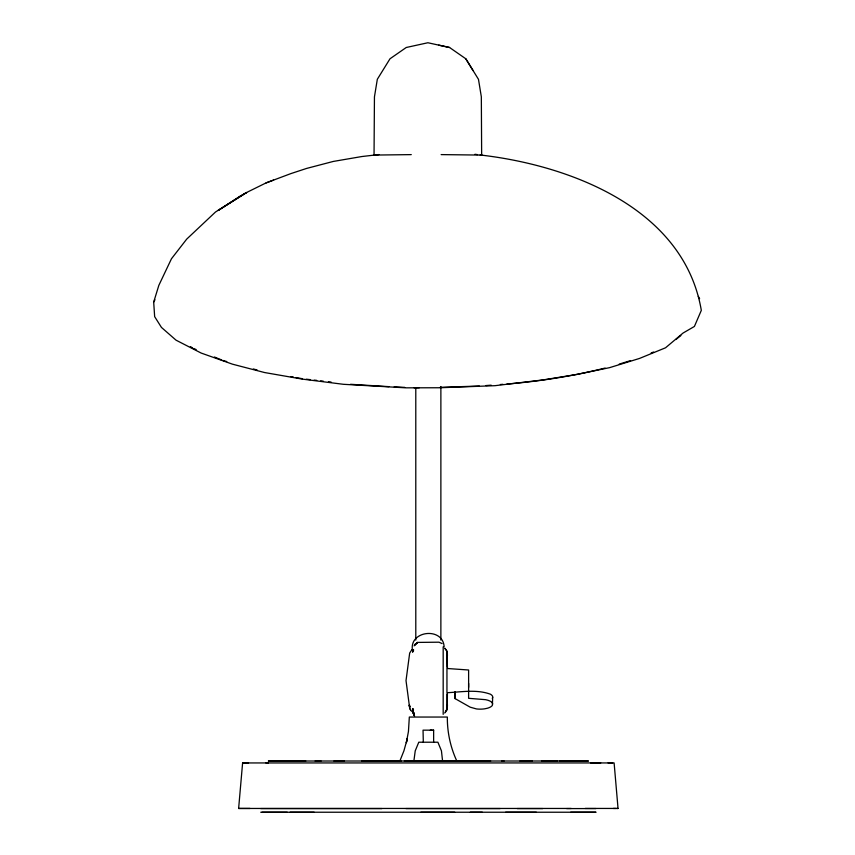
<?xml version="1.0" encoding="UTF-8"?>
<svg xmlns="http://www.w3.org/2000/svg" width="855" height="855" viewBox="0 0 855 855"><rect width="100%" height="100%" fill="white"/><g stroke="black" fill="none" stroke-linecap="round" stroke-linejoin="round"><path stroke-width="1.28" d="M412.538 650.794C408.455 630.541 443.018 626.555 444.13 646.786M433.635 742.215L433.635 730.159L423.043 730.159L423.31 742.215M440.87 640.074L440.881 386.524M492.726 704.092A12.547 4.98 0 0 0 485.619 699.679L468.615 698.311L468.615 669.999L446.951 668.482L446.951 692.721C461.262 692.037 476.524 689.151 490.343 694.175A12.547 4.98 0 0 1 492.683 696.697L492.384 705.322A12.547 4.98 0 0 1 487.318 708.261L484.571 708.838A12.547 4.98 0 0 1 476.417 708.923L470.175 707.171L455.117 698.631L455.117 692.272M468.615 687.367L468.615 683.402M415.787 387.775L415.797 640.074M374.041 155.118L374.447 96.872L377.322 79.291L389.998 58.781L406.243 47.495L427.895 42.75L449.559 47.495L465.804 58.781L478.479 79.333L481.333 96.807L481.654 155.129M447.4 654.385L447.047 651.638L444.76 648.154L446.096 649.789M571.183 808.456L238.631 808.456L242.606 762.949L415.316 762.938L614.114 762.938L618.037 808.456L616.947 808.456M480.147 154.979C570.948 165.346 684.086 208.706 701.314 310.376L694.41 326.45L683.049 333.044L665.532 347.793L639.497 358.448L609.636 367.639L577.061 374.415L542.904 379.941L494.992 385.68L439.769 387.753L406.04 387.839L343.411 384.301L302.424 379.128L264.548 372.534L232.442 364.166L201.149 353.051L176.034 340.172L161.456 327.422L154.659 316.66L153.686 302.114L158.838 285.356L171.47 258.744L186.711 239.111L215.503 212.008L246.614 192.493L266.044 182.917L290.775 173.64L306.582 168.435L333.268 161.445L361.825 156.54L379 154.552M444.76 713.038L447.315 708.474L447.4 693.854M446.631 710.473L447.315 708.474L445.466 712.226M492.288 698.385L492.715 697.327M399.862 761.014L403.934 750.786L407.322 738.57L406.349 742.739L408.444 731.474L409.331 717.046L447.336 717.046C447.197 732.169 450.457 747.291 456.816 761.014M153.686 302.114L154.958 299.784M414.087 645.878L417.539 642.415L438.946 642.191L442.088 643.569M414.579 645.098L417.539 642.415L414.579 644.959L415.188 644.178M413.542 649.49L412.634 650.815L413.467 649.928M411.843 649.725L409.673 653.06L406.018 680.601L409.673 708.111L411.127 710.772L413.467 712.471L414.087 715.357L413.467 712.471L412.634 711.926L414.087 715.218L413.467 712.471L412.634 712.055M680.869 335.523L675.942 339.521M266.044 182.917L273.579 180.074M630.573 360.596L619.234 364.112M651.179 352.933L653.605 352.025M605.116 368.056C572.925 376.093 539.943 381.351 506.876 384.034M373.881 155.076L411.276 154.616M479.377 386.033L440.197 387.336M485.929 385.562L491.165 385.178M500.335 384.504L502.954 384.323M414.098 387.828L419.313 387.732M260.732 808.573L381.896 808.584M238.631 808.456L250.023 808.456M433.047 730.159L433.635 730.159M262.004 812.239L287.259 812.239M401.113 761.025L361.847 761.014M242.606 762.949L248.559 762.949M420.852 812.239L454.7 812.239M305.769 761.014L273.878 761.014M315.164 761.014L413.339 761.014M442.003 761.014L413.873 761.014L415.231 750.85L418.779 742.215L437.899 742.215L441.437 750.84L442.58 761.014M443.328 761.014L490.663 761.025M501.853 761.014L532.163 761.014M541.514 761.014L588.229 761.014L559.619 761.014M321.02 761.014L268.32 761.046L273.589 761.014M504.044 761.014L404.308 761.014M557.631 761.014L519.968 761.014M265.926 762.938L268.374 762.938M590.741 762.938L600.712 762.938M608.119 762.949L612.682 762.949M595.946 808.573L566.63 808.584M616.156 808.445L585.205 808.435M405.922 808.573L500.143 808.573M517.222 808.573L542.722 808.573M260.732 812.239L314.159 812.25M505.626 812.239L536.331 812.239M441.137 154.605L481.878 155.086M430.289 730.159L431.903 730.159M333.995 761.014L344.469 761.025M618.037 808.456L613.345 808.445M570.68 812.239L596.063 812.229L290.048 812.229M470.303 812.229L482.316 812.239M388.865 386.642L350.539 384.29M394.176 386.888L404.8 387.39M306.346 379.193L310.247 379.641M314.148 380.09L316.745 380.39M320.646 380.838L323.243 381.138M328.438 381.736L331.045 382.035M474.963 154.274L477.56 154.627M290.786 376.585L293.383 377.066M295.969 377.547L302.446 378.733M438.733 45.123L449.559 47.495M222.931 360.479L226.735 361.547M253.369 368.975L257.173 370.033M193.743 348.573L196.18 349.567M214.423 357.005L221.723 359.987M190.387 346.617L192.621 347.921M465.804 58.781L473.104 70.634M698.311 296.386L699.625 298.694M410.026 709.084L410.507 709.939M413.745 714.385L414.579 716.212M414.087 715.218L413.542 713.316M447.432 655.496L447.315 653.69L447.4 655.293M447.4 706.903L447.047 709.565L446.951 693.918M447.4 704.563L447.432 706.155M455.117 691.556L455.117 698.631M447.432 668.204L447.047 651.638L446.951 667.263M443.179 646.829L443.179 714.374M413.542 650.698L412.634 651.97L413.542 650.698M239.635 196.468L218.164 210.448L246.614 192.493L239.635 196.468M413.467 712.204L412.634 711.531L413.745 714.107L412.634 710.847L413.745 713.519L413.542 712.183M413.467 710.815L412.634 709.853L413.467 710.815M413.467 709.639L412.634 708.549L413.467 709.639M447.047 651.905L446.631 650.719L447.315 652.718L447.047 651.905M409.673 707.406L409.406 705.546L409.673 707.406M409.673 706.679L409.406 704.862L409.673 706.668"/></g></svg>
